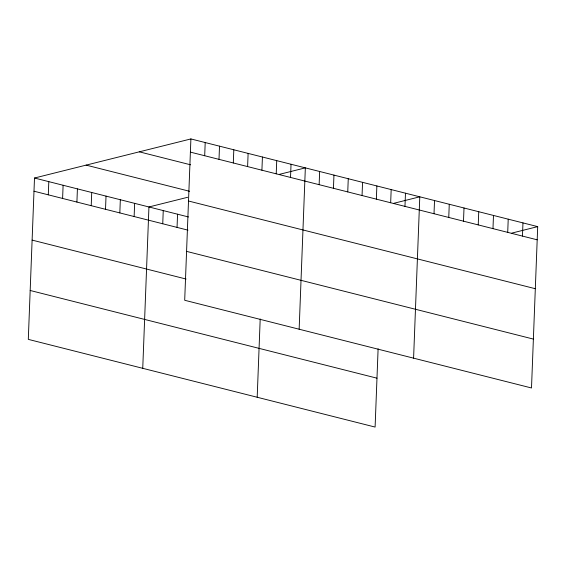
<?xml version="1.0" encoding="UTF-8"?>
<svg xmlns="http://www.w3.org/2000/svg" width="566" height="566" viewBox="0 0 566 566"><rect width="100%" height="100%" fill="white"/><g stroke="black" fill="none" stroke-linecap="round" stroke-linejoin="round"><path stroke-width="0.85" d="M190.898 138.932L184.693 300.277L531.502 387.979L537.7 226.626L190.898 138.932L34.498 178.021L28.3 339.374L375.102 427.068L378.109 348.79M48.294 194.831L48.803 181.644M62.607 198.447L63.109 185.259M76.912 202.062L77.415 188.874M91.218 205.684L91.72 192.497M105.524 209.3L106.026 196.112M119.829 212.915L120.332 199.727M134.135 216.537L134.637 203.35M142.745 368.31L148.943 206.965L187.65 197.286M162.746 223.768L163.249 210.58M177.052 227.391L177.554 214.203M204.694 155.735L205.203 142.547M219 159.35L219.509 146.162M233.305 162.973L233.815 149.785M247.611 166.588L248.12 153.4M261.916 170.203L262.426 157.015M257.19 397.254L260.197 318.976M276.222 173.826L276.732 160.638M290.528 177.441L291.037 164.253M299.145 329.221L305.343 167.869L279.533 174.321M319.139 184.679L319.649 171.491M333.445 188.294L333.954 175.106M347.75 191.909L348.26 178.722M362.056 195.532L362.565 182.344M376.362 199.147L376.871 185.959M390.667 202.762L391.177 189.575M404.973 206.385L405.482 193.197M413.59 358.158L419.788 196.812L393.978 203.265M434.016 213.729L434.525 200.541M448.76 217.457L449.262 204.262M463.497 221.179L464.007 207.991M478.235 224.907L478.744 211.719M492.979 228.636L493.481 215.448M507.716 232.364L508.218 219.176M522.453 236.093L522.963 222.905M511.897 233.079L537.7 226.626M190.388 152.12L537.191 239.814M139.286 151.829L190.615 164.812M86.11 165.123L189.617 191.294M188.506 201.008L535.316 288.71M34.498 178.021L188.492 216.969M33.988 191.209L187.99 230.157M186.575 251.382L533.377 339.084M32.113 240.104L186.108 279.045M30.175 290.478L376.984 378.18"/></g></svg>
